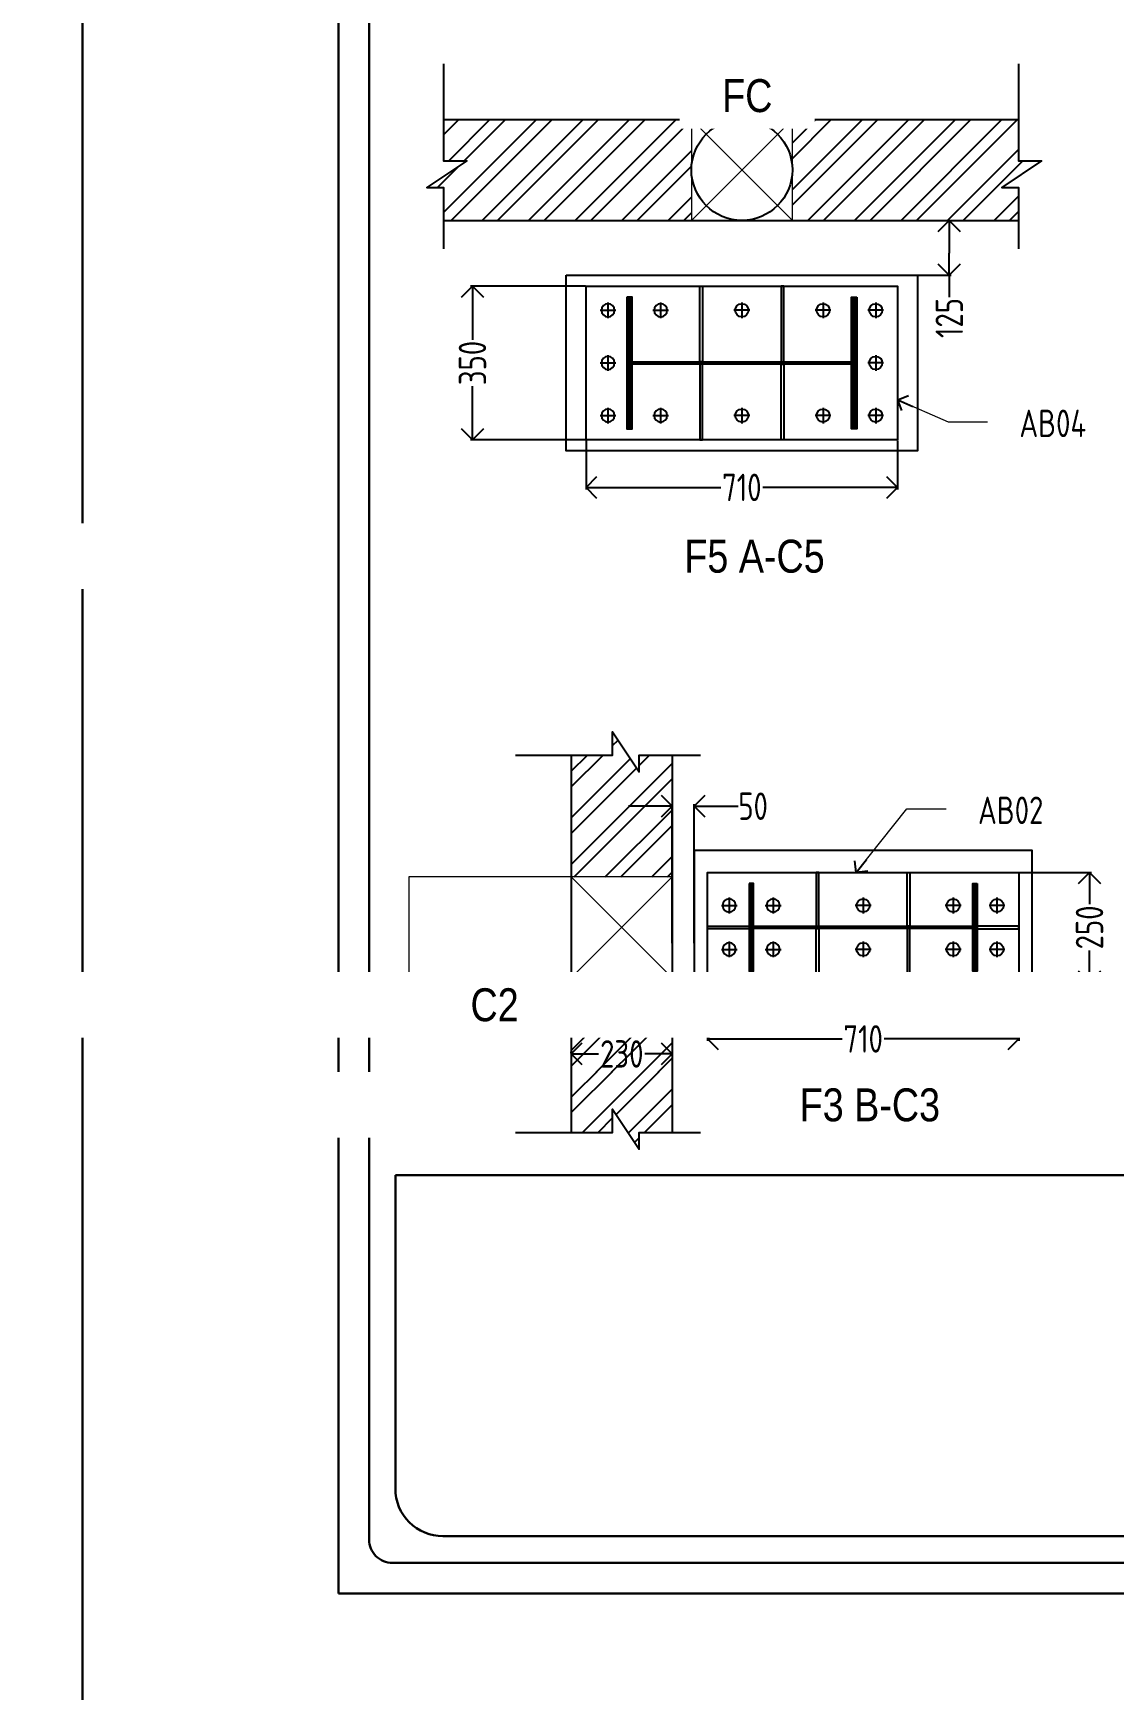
# Model space of a CAD drawing. Header units: inches. Extents: x -605 to 2991212, y -2872845 to 0.
# Drawn here: x 2426981 to 2436831, y -2400162 to -2385060 of the extents above; entities that cross this region are included whole.
import ezdxf
from ezdxf import colors
from ezdxf.entities.mleader import LeaderData, LeaderLine
from ezdxf.math import Vec2, Vec3

# ---------------------------------------------------------------- set-up
doc = ezdxf.new("R2010")
doc.units = ezdxf.units.IN
doc.header["$LTSCALE"] = 600
doc.header["$MEASUREMENT"] = 0
for name, color, linetype, lineweight in [('PV_TEXT_ROMANS', 7, 'Continuous', 0), ('rDIMension', 1, 'Continuous', 18), ('rRCC 2', 40, 'Continuous', 15), ('rSHEET', 2, 'Continuous', 30)]:
    doc.layers.add(name, color=color, linetype=linetype, lineweight=lineweight)
doc.styles.add('DIM', font='geniso.shx', dxfattribs={"width": 0.85})
doc.styles.add('J.P', font='ARIALN.TTF')
doc.styles.add('TEXT3', font='geniso.shx')
doc.dimstyles.new('ST-150', dxfattribs={"dimscale": 75, "dimtxt": 3, "dimasz": 2, "dimexe": 0.18, "dimexo": 0.0625, "dimgap": 0.2, "dimtad": 0, "dimdec": 0, "dimlfac": 2, "dimzin": 0, "dimdsep": 46, "dimtxsty": 'DIM', "dimblk": 'OPEN90', "dimcen": 0.09, "dimclrd": 256, "dimclrt": 7, "dimadec": 0, "dimazin": 0, "dimtfac": 1, "dimtdec": 0, "dimtofl": 0, "dimtmove": 0, "dimatfit": 3, "dimldrblk": 'OPEN90', "dimfxl": 1, "dimtolj": 1, "dimtzin": 0, "dimlwd": -1, "dimarcsym": 0})
doc.dimstyles.new('ST-25', dxfattribs={"dimscale": 100, "dimtxt": 2.5, "dimasz": 2, "dimexe": 0.18, "dimexo": 0.0625, "dimgap": 0.2, "dimtad": 0, "dimdec": 0, "dimlfac": 0.25, "dimzin": 0, "dimdsep": 46, "dimtxsty": 'DIM', "dimblk": 'OPEN90', "dimcen": 0.09, "dimclrd": 256, "dimclrt": 7, "dimadec": 0, "dimazin": 0, "dimtfac": 1, "dimtdec": 0, "dimtofl": 0, "dimtmove": 0, "dimatfit": 3, "dimldrblk": 'OPEN90', "dimfxl": 1, "dimtolj": 1, "dimtzin": 0, "dimlwd": -1, "dimarcsym": 0})
pattern_1 = [(45, (-2456400.64, 2026476.68), (-212.132034, 212.132034), []), (45, (-2456259.22, 2026476.68), (-212.132034, 212.132034), [])]
pattern_2 = [(45, (-2459529.12, 2021331.68), (-212.132034, 212.132034), []), (45, (-2459387.7, 2021331.68), (-212.132034, 212.132034), [])]

# ---------------------------------------------------------------- blocks, each defined once
blk = doc.blocks.new('_DotBlank')
at = {"color": 0, "linetype": 'ByBlock', "lineweight": -2}
blk.add_line((-0.5, 0), (-1, 0), dxfattribs=at)
blk.add_circle((0, 0), 0.5, dxfattribs=at)
blk = doc.blocks.new('_Open90')
at = {"color": 0, "linetype": 'ByBlock', "lineweight": -2}
for p, q in [((0, 0), (-1, 0)), ((-0.5, 0.5), (0, 0)), ((0, 0), (-0.5, -0.5))]:
    blk.add_line(p, q, dxfattribs=at)
blk = doc.blocks.new('*D906')
at = {"color": 0, "linetype": 'ByBlock', "lineweight": -2}
for p, q in [((2432014, -2387367), (2430967, -2387367)), ((2432014, -2388767), (2430967, -2388767))]:
    blk.add_line(p, q, dxfattribs=at)
at = {"color": 1, "linetype": 'ByBlock'}
for p, q in [((2430985, -2387567), (2430985, -2387855)), ((2430985, -2388567), (2430985, -2388278))]:
    blk.add_line(p, q, dxfattribs=at)
at = {"layer": 'Defpoints', "color": 0, "linetype": 'ByBlock'}
for p in [(2430985, -2387367), (2432020, -2387367), (2432020, -2388767)]:
    blk.add_point(p, dxfattribs=at)
at = {"color": 1, "linetype": 'ByBlock', "xscale": 200, "yscale": 200, "zscale": 200}
for p, rotation in [((2430985, -2387367), 90), ((2430985, -2388767), 270)]:
    blk.add_blockref('_Open90', p, dxfattribs=dict(at, rotation=rotation))
at = {"color": 7, "linetype": 'ByBlock', "insert": (2430985, -2388067), "char_height": 250, "attachment_point": 5, "rotation": 90, "style": 'DIM'}
blk.add_mtext('\\A1;350', dxfattribs=at)
blk = doc.blocks.new('*D907')
at = {"color": 0, "linetype": 'ByBlock', "lineweight": -2}
for p, q in [((2432020, -2388773), (2432020, -2389219)), ((2434860, -2388773), (2434860, -2389219))]:
    blk.add_line(p, q, dxfattribs=at)
at = {"color": 1, "linetype": 'ByBlock'}
for p, q in [((2432220, -2389201), (2433250, -2389201)), ((2434660, -2389201), (2433631, -2389201))]:
    blk.add_line(p, q, dxfattribs=at)
at = {"layer": 'Defpoints', "color": 0, "linetype": 'ByBlock'}
for p in [(2432020, -2388767), (2434860, -2388767), (2432020, -2389201)]:
    blk.add_point(p, dxfattribs=at)
at = {"color": 1, "linetype": 'ByBlock', "xscale": 200, "yscale": 200, "zscale": 200, "rotation": 180}
blk.add_blockref('_Open90', (2432020, -2389201), dxfattribs=at)
at = {"color": 1, "linetype": 'ByBlock', "xscale": 200, "yscale": 200, "zscale": 200}
blk.add_blockref('_Open90', (2434860, -2389201), dxfattribs=at)
at = {"color": 7, "linetype": 'ByBlock', "insert": (2433440, -2389201), "char_height": 250, "attachment_point": 5, "style": 'DIM'}
blk.add_mtext('\\A1;710', dxfattribs=at)
blk = doc.blocks.new('*D909')
at = {"color": 0, "linetype": 'ByBlock', "lineweight": -2}
for p, q in [((2434977, -2386767), (2435349, -2386767)), ((2434977, -2387267), (2435349, -2387267))]:
    blk.add_line(p, q, dxfattribs=at)
at = {"color": 1, "linetype": 'ByBlock'}
for p, q in [((2435331, -2386967), (2435331, -2387067)), ((2435331, -2387267), (2435331, -2387467))]:
    blk.add_line(p, q, dxfattribs=at)
at = {"layer": 'Defpoints', "color": 0, "linetype": 'ByBlock'}
for p in [(2434971, -2386767), (2434971, -2387267), (2435331, -2387267)]:
    blk.add_point(p, dxfattribs=at)
at = {"color": 1, "linetype": 'ByBlock', "xscale": 200, "yscale": 200, "zscale": 200}
for p, rotation in [((2435331, -2386767), 90), ((2435331, -2387267), 270)]:
    blk.add_blockref('_Open90', p, dxfattribs=dict(at, rotation=rotation))
at = {"color": 7, "linetype": 'ByBlock', "insert": (2435331, -2387657), "char_height": 250, "attachment_point": 5, "rotation": 90, "style": 'DIM'}
blk.add_mtext('\\A1;125', dxfattribs=at)
blk = doc.blocks.new('*D916')
at = {"color": 0, "linetype": 'ByBlock', "lineweight": -2}
for p, q in [((2431886, -2394358), (2431886, -2394347)), ((2432806, -2394358), (2432806, -2394347))]:
    blk.add_line(p, q, dxfattribs=at)
at = {"color": 1, "linetype": 'ByBlock'}
for p, q in [((2432086, -2394365), (2432134, -2394365)), ((2432606, -2394365), (2432557, -2394365))]:
    blk.add_line(p, q, dxfattribs=at)
at = {"layer": 'Defpoints', "color": 0, "linetype": 'ByBlock'}
for p in [(2431886, -2394365), (2432806, -2394365), (2432806, -2394365)]:
    blk.add_point(p, dxfattribs=at)
at = {"color": 1, "linetype": 'ByBlock', "xscale": 200, "yscale": 200, "zscale": 200, "rotation": 180}
blk.add_blockref('_Open90', (2431886, -2394365), dxfattribs=at)
at = {"color": 1, "linetype": 'ByBlock', "xscale": 200, "yscale": 200, "zscale": 200}
blk.add_blockref('_Open90', (2432806, -2394365), dxfattribs=at)
at = {"color": 7, "linetype": 'ByBlock', "insert": (2432346, -2394365), "char_height": 250, "attachment_point": 5, "style": 'DIM'}
blk.add_mtext('\\A1;230', dxfattribs=at)
blk = doc.blocks.new('*D917')
at = {"color": 1, "linetype": 'ByBlock'}
for p, q in [((2432606, -2392107), (2432406, -2392107)), ((2433206, -2392107), (2433406, -2392107))]:
    blk.add_line(p, q, dxfattribs=at)
at = {"color": 0, "linetype": 'ByBlock', "lineweight": -2}
for p, q in [((2432806, -2393355), (2432806, -2392089)), ((2433006, -2393355), (2433006, -2392089))]:
    blk.add_line(p, q, dxfattribs=at)
at = {"layer": 'Defpoints', "color": 0, "linetype": 'ByBlock'}
for p in [(2433006, -2392107), (2432806, -2393361), (2433006, -2393361)]:
    blk.add_point(p, dxfattribs=at)
at = {"color": 1, "linetype": 'ByBlock', "xscale": 200, "yscale": 200, "zscale": 200}
blk.add_blockref('_Open90', (2432806, -2392107), dxfattribs=at)
at = {"color": 1, "linetype": 'ByBlock', "xscale": 200, "yscale": 200, "zscale": 200, "rotation": 180}
blk.add_blockref('_Open90', (2433006, -2392107), dxfattribs=at)
at = {"color": 7, "linetype": 'ByBlock', "insert": (2433543, -2392107), "char_height": 250, "attachment_point": 5, "style": 'DIM'}
blk.add_mtext('\\A1;50', dxfattribs=at)
blk = doc.blocks.new('*D929')
at = {"color": 0, "linetype": 'ByBlock', "lineweight": -2}
for p, q in [((2433126, -2393718), (2433126, -2394246)), ((2435966, -2393718), (2435966, -2394246))]:
    blk.add_line(p, q, dxfattribs=at)
at = {"color": 1, "linetype": 'ByBlock'}
for p, q in [((2433326, -2394228), (2434356, -2394228)), ((2435766, -2394228), (2434736, -2394228))]:
    blk.add_line(p, q, dxfattribs=at)
at = {"layer": 'Defpoints', "color": 0, "linetype": 'ByBlock'}
for p in [(2433126, -2393712), (2435966, -2393712), (2435966, -2394228)]:
    blk.add_point(p, dxfattribs=at)
at = {"color": 1, "linetype": 'ByBlock', "xscale": 200, "yscale": 200, "zscale": 200, "rotation": 180}
blk.add_blockref('_Open90', (2433126, -2394228), dxfattribs=at)
at = {"color": 1, "linetype": 'ByBlock', "xscale": 200, "yscale": 200, "zscale": 200}
blk.add_blockref('_Open90', (2435966, -2394228), dxfattribs=at)
at = {"color": 7, "linetype": 'ByBlock', "insert": (2434546, -2394228), "char_height": 250, "attachment_point": 5, "style": 'DIM'}
blk.add_mtext('\\A1;710', dxfattribs=at)
blk = doc.blocks.new('*D930')
at = {"color": 0, "linetype": 'ByBlock', "lineweight": -2}
for p, q in [((2435972, -2392712), (2436627, -2392712)), ((2435972, -2393712), (2436627, -2393712))]:
    blk.add_line(p, q, dxfattribs=at)
at = {"color": 1, "linetype": 'ByBlock'}
for p, q in [((2436609, -2392912), (2436609, -2393000)), ((2436609, -2393512), (2436609, -2393423))]:
    blk.add_line(p, q, dxfattribs=at)
at = {"layer": 'Defpoints', "color": 0, "linetype": 'ByBlock'}
for p in [(2435966, -2392712), (2436609, -2392712), (2435966, -2393712)]:
    blk.add_point(p, dxfattribs=at)
at = {"color": 1, "linetype": 'ByBlock', "xscale": 200, "yscale": 200, "zscale": 200}
for p, rotation in [((2436609, -2392712), 90), ((2436609, -2393712), 270)]:
    blk.add_blockref('_Open90', p, dxfattribs=dict(at, rotation=rotation))
at = {"color": 7, "linetype": 'ByBlock', "insert": (2436609, -2393212), "char_height": 250, "attachment_point": 5, "rotation": 90, "style": 'DIM'}
blk.add_mtext('\\A1;250', dxfattribs=at)
blk = doc.blocks.new('TJYT')
at = {"color": 1}
for points in [[(2361075.7, 115849.4), (2361111.7, 115849.4)], [(2361093.7, 115867.4), (2361093.7, 115831.4)]]:
    blk.add_lwpolyline(points, dxfattribs=at)
blk.add_circle((2361093.7, 115849.4), 15)
blk = doc.blocks.new('FGRTYT')
h = blk.add_hatch()
h.set_pattern_fill('ANSI31', color=256, angle=180, style=0)
h.set_pattern_definition([(225, (196603.9496, 188610.3968), (2.2450640303, -2.2450640303), [])])
h.paths.add_polyline_path([(2360605, 116119.3), (2360605, 115619.3), (2360600, 115619.3), (2360600, 116119.3)])
h.paths.add_polyline_path([(2360502.5, 115609.3), (2360702.5, 115609.3), (2360702.5, 115619.3), (2360502.5, 115619.3)])
h.paths.add_polyline_path([(2360502.5, 116129.3), (2360702.5, 116129.3), (2360702.5, 116119.3), (2360502.5, 116119.3)])
at = {"color": 3}
blk.add_lwpolyline([(2360727.5, 116224.3), (2360727.5, 115514.3), (2360477.5, 115514.3), (2360477.5, 116224.3)], close=True, dxfattribs=at)
at = {"color": 5}
for points in [[(2360605.5, 116129.3), (2360605.5, 116224.3), (2360599.5, 116224.3), (2360599.5, 116129.3)], [(2360600, 115969.9), (2360477.5, 115969.9), (2360477.5, 115975.9), (2360600, 115975.9)], [(2360605, 115969.9), (2360727.5, 115969.9), (2360727.5, 115975.9), (2360605, 115975.9)], [(2360600, 115768.6), (2360477.5, 115768.6), (2360477.5, 115762.6), (2360600, 115762.6)], [(2360605, 115768.6), (2360727.5, 115768.6), (2360727.5, 115762.6), (2360605, 115762.6)], [(2360605.5, 115609.3), (2360605.5, 115514.3), (2360599.5, 115514.3), (2360599.5, 115609.3)]]:
    blk.add_lwpolyline(points, close=True, dxfattribs=at)
at = {"color": 6}
for points in [[(2360502.5, 116129.3), (2360702.5, 116129.3), (2360702.5, 116119.3), (2360502.5, 116119.3)], [(2360605, 116119.3), (2360605, 115619.3), (2360600, 115619.3), (2360600, 116119.3)], [(2360502.5, 115609.3), (2360702.5, 115609.3), (2360702.5, 115619.3), (2360502.5, 115619.3)]]:
    blk.add_lwpolyline(points, close=True, dxfattribs=at)
for p in [(-541.2, 324.9), (-441.2, 324.9), (-541.2, 224.9), (-441.2, 224.9), (-541.2, 19.9), (-441.2, 19.9)]:
    blk.add_blockref('TJYT', p)
at = {"xscale": -1, "rotation": 180}
for p in [(-541.2, 231513.6), (-541.2, 231513.6), (-441.2, 231513.6), (-441.2, 231513.6), (-541.2, 231413.6), (-441.2, 231413.6)]:
    blk.add_blockref('TJYT', p, dxfattribs=at)
blk = doc.blocks.new('FRGRY')
h = blk.add_hatch()
h.set_pattern_fill('ANSI31', color=256)
h.set_pattern_definition([(45, (2526556.371, 67252.6775), (-2.24506403, 2.24506403), [])])
h.paths.add_polyline_path([(2518326.3, 91978.7), (2518626.3, 91978.7), (2518626.3, 91966.7), (2518326.3, 91966.7)])
h = blk.add_hatch()
h.set_pattern_fill('ANSI31', color=256)
h.set_pattern_definition([(45, (2526556.371, 66740.6775), (-2.24506403, 2.24506403), [])])
h.paths.add_polyline_path([(2518326.3, 91454.7), (2518626.3, 91454.7), (2518626.3, 91466.7), (2518326.3, 91466.7)])
h.paths.add_polyline_path([(2518478.8, 91966.7), (2518478.8, 91466.7), (2518473.8, 91466.7), (2518473.8, 91966.7)])
blk.add_lwpolyline([(2518651.3, 92071.7), (2518651.3, 91361.7), (2518301.3, 91361.7), (2518301.3, 92071.7)], close=True)
at = {"color": 6}
for points in [[(2518326.3, 91978.7), (2518626.3, 91978.7), (2518626.3, 91966.7), (2518326.3, 91966.7)], [(2518478.8, 91966.7), (2518478.8, 91466.7), (2518473.8, 91466.7), (2518473.8, 91966.7)], [(2518326.3, 91454.7), (2518626.3, 91454.7), (2518626.3, 91466.7), (2518326.3, 91466.7)]]:
    blk.add_lwpolyline(points, close=True, dxfattribs=at)
at = {"color": 5}
for points in [[(2518301.3, 91806.2), (2518473.8, 91806.2), (2518473.8, 91812.2), (2518301.3, 91812.2)], [(2518651.3, 91806.2), (2518478.8, 91806.2), (2518478.8, 91812.2), (2518651.3, 91812.2)], [(2518301.3, 91627.2), (2518473.8, 91627.2), (2518473.8, 91621.2), (2518301.3, 91621.2)], [(2518651.3, 91627.2), (2518478.8, 91627.2), (2518478.8, 91621.2), (2518651.3, 91621.2)]]:
    blk.add_lwpolyline(points, close=True, dxfattribs=at)
for p in [(157262.5, -23827.6), (157382.5, -23827.6), (157262.5, -23947.6), (157262.5, -24132.6)]:
    blk.add_blockref('TJYT', p)
at = {"color": 3}
for p in [(157502.5, -23827.6), (157502.5, -23947.6), (157502.5, -24132.6)]:
    blk.add_blockref('TJYT', p, dxfattribs=at)
at = {"xscale": -1, "rotation": 180}
for p in [(157262.5, 207381.1), (157262.5, 207261.1), (157382.5, 207261.1)]:
    blk.add_blockref('TJYT', p, dxfattribs=at)
at = {"color": 3, "xscale": -1, "rotation": 180}
for p in [(157502.5, 207381.1), (157502.5, 207261.1)]:
    blk.add_blockref('TJYT', p, dxfattribs=at)

msp = doc.modelspace()

# ---------------------------------------------------------------- hatches: boundary and pattern name
at = {"linetype": 'ByBlock', "transparency": 33554687}
h = msp.add_hatch(dxfattribs=at)
h.set_pattern_fill('ANSI32', color=8, scale=800)
h.set_pattern_definition(pattern_1)
h.paths.add_polyline_path([(2430569.1, -2386466.7), (2430932.8, -2386222.9), (2430721.1, -2386222.9), (2430721.1, -2385846.7), (2432980.5, -2385846.7), (2432980.5, -2386766.7), (2430721.1, -2386766.7), (2430721.1, -2386466.7)])
h = msp.add_hatch(dxfattribs=at)
h.set_pattern_fill('ANSI32', color=8, scale=800, angle=180)
h.set_pattern_definition(pattern_1)
h.paths.add_polyline_path([(2435808.5, -2386466.7), (2436172.1, -2386222.9), (2435960.5, -2386222.9), (2435960.5, -2385846.7), (2433900.5, -2385846.7), (2433900.5, -2386766.7), (2435960.5, -2386766.7), (2435960.5, -2386466.7)])
h = msp.add_hatch(dxfattribs=at)
h.set_pattern_fill('ANSI32', color=8, scale=800)
h.set_pattern_definition(pattern_2)
h.paths.add_polyline_path([(2431885.6, -2392751.7), (2432805.6, -2392751.7), (2432805.6, -2391641.1), (2432505.6, -2391641.1), (2432505.6, -2391793.1), (2432261.9, -2391429.5), (2432261.9, -2391641.1), (2431885.6, -2391641.1)])

# ---------------------------------------------------------------- linework, layer by layer
at = {"color": 8, "linetype": 'ByBlock'}
for points in [[(2430721.1, -2385339.1), (2430721.1, -2386222.9), (2430932.8, -2386222.9), (2430569.1, -2386466.7), (2430721.1, -2386466.7), (2430721.1, -2387025.3)], [(2435960.5, -2385339.1), (2435960.5, -2386222.9), (2436172.1, -2386222.9), (2435808.5, -2386466.7), (2435960.5, -2386466.7), (2435960.5, -2387025.3)], [(2430721.1, -2385846.7), (2435960.5, -2385846.7)], [(2430721.1, -2386766.7), (2435960.5, -2386766.7)], [(2431378.1, -2391641.1), (2432261.9, -2391641.1), (2432261.9, -2391429.5), (2432505.6, -2391793.1), (2432505.6, -2391641.1), (2433064.3, -2391641.1)]]:
    msp.add_lwpolyline(points, dxfattribs=at)
at = {"color": 3, "linetype": 'ByBlock'}
for points in [[(2431840.5, -2387266.7), (2435040.5, -2387266.7), (2435040.5, -2388866.7), (2431840.5, -2388866.7)], [(2433005.6, -2393911.7), (2436085.6, -2393911.7), (2436085.6, -2392511.7), (2433005.6, -2392511.7)]]:
    msp.add_lwpolyline(points, close=True, dxfattribs=at)
at = {"color": 8, "linetype": 'ByBlock'}
msp.add_circle((2433440.5, -2386306.7), 460, dxfattribs=at)
at = {"layer": 'rRCC 2', "color": 6}
for p, q in [((2433900.5, -2385846.7), (2432980.5, -2386766.7)), ((2433900.5, -2386766.7), (2432980.5, -2385846.7)), ((2432805.6, -2392751.7), (2431885.6, -2393671.7)), ((2432805.6, -2393671.7), (2431885.6, -2392751.7))]:
    msp.add_line(p, q, dxfattribs=at)
for points in [[(2433900.5, -2385846.7), (2432980.5, -2385846.7), (2432980.5, -2386766.7), (2433900.5, -2386766.7)], [(2432805.6, -2393671.7), (2432805.6, -2392751.7), (2430405.6, -2392751.7), (2430405.6, -2393671.7)], [(2432805.6, -2392751.7), (2431885.6, -2392751.7), (2431885.6, -2393671.7), (2432805.6, -2393671.7)]]:
    msp.add_lwpolyline(points, close=True, dxfattribs=at)
at = {"layer": 'rSHEET'}
msp.add_lwpolyline([(2369574.4, -2419352.8), (2427431.8, -2419352.8), (2427431.8, -2378443.5), (2369574.4, -2378443.5)], close=True, dxfattribs=at)
msp.add_lwpolyline([(2430282.1, -2395470), (2454829.8, -2395470), (2454829.8, -2398327.6, -0.4142136), (2454396, -2398761.4), (2430715.9, -2398761.4, -0.4142136), (2430282.1, -2398327.6)], format="xyb", close=True, dxfattribs=at)

# ---------------------------------------------------------------- block references
at = {"xscale": 4, "yscale": 4, "zscale": 4, "rotation": 270}
for name, p in [('FRGRY', (2066573.5, 7685838.4)), ('FGRTYT', (1971068.6, 7049198.3))]:
    msp.add_blockref(name, p, dxfattribs=at)

# ---------------------------------------------------------------- texts
at = {"layer": 'PV_TEXT_ROMANS', "insert": (2433783.4, -2389842.1), "char_height": 300, "width": 12049.078, "attachment_point": 1, "style": 'J.P', "bg_fill": 2}
msp.add_mtext('\\pxqc;F7-C7', dxfattribs=at)

# ---------------------------------------------------------------- dimensions: what is measured, and where the dimension line sits
at = {"color": 1, "linetype": 'ByBlock'}
for base, p1, p2, picture, middle in [((2435331.1, -2387266.7), (2434971, -2386766.7), (2434971, -2387266.7), '*D909', (2435331.1, -2387656.7)), ((2430984.7, -2387366.7), (2432020.5, -2388766.7), (2432020.5, -2387366.7), '*D906', (2430984.7, -2388066.7)), ((2436608.9, -2392711.7), (2435965.6, -2393711.7), (2435965.6, -2392711.7), '*D930', (2436608.9, -2393211.7))]:
    dim = msp.add_linear_dim(base=base, p1=p1, p2=p2, angle=90, dimstyle='ST-25', override={"dimblk": 'Open90', "dimclrd": 1}, dxfattribs=at)
    dim.commit()
    dim.dimension.update_dxf_attribs({"geometry": picture, "text_midpoint": middle})
for base, p1, p2, picture, middle in [((2432020.5, -2389201.2), (2434860.5, -2388766.7), (2432020.5, -2388766.7), '*D907', (2433440.5, -2389201.2)), ((2433005.6, -2392106.6), (2432805.6, -2393360.8), (2433005.6, -2393360.8), '*D917', (2433542.6, -2392106.6)), ((2435965.6, -2394228.2), (2433125.6, -2393711.7), (2435965.6, -2393711.7), '*D929', (2434545.6, -2394228.2))]:
    dim = msp.add_linear_dim(base=base, p1=p1, p2=p2, dimstyle='ST-25', override={"dimblk": 'Open90', "dimclrd": 1}, dxfattribs=at)
    dim.commit()
    dim.dimension.update_dxf_attribs({"geometry": picture, "text_midpoint": middle})

# ---------------------------------------------------------------- leaders
at = {"layer": 'rRCC 2', "annotation_type": 0, "has_hookline": 1, "hookline_direction": 0}
for points in [[(2434860.5, -2388402.1), (2435320.6, -2388604.6), (2435678.9, -2388604.6)], [(2434483.4, -2392711.7), (2434943.6, -2392131.7), (2435301.8, -2392131.7)]]:
    msp.add_leader(points, dimstyle='ST-150', dxfattribs=at)
at = {"layer": 'rRCC 2', "color": 7}
ml = msp.add_multileader_mtext('Standard', dxfattribs=at)
ml.set_content('\\A1;\\W0.85;(a)4-12# ', color=7, style='TEXT3')
ml.set_leader_properties(color=256, linetype='ByLayer', lineweight=-1)
ml.set_arrow_properties(name='DOTBLANK')
ml.build(insert=Vec2(0, 0))
ml.multileader.update_dxf_attribs({"text_top_attachment_type": 0, "text_bottom_attachment_type": 0, "dogleg_length": 7.47, "arrow_head_size": 187.5, "scale": 75})
ctx = ml.context
ctx.base_point, ctx.scale, ctx.char_height, ctx.arrow_head_size, ctx.landing_gap_size, ctx.plane_origin = Vec3(2449102.6, -2386705.8), 75, 250, 187.5, 6.75, Vec3(2444752.6, -2386753.7)
ctx.text_align_type = 2
notes = []
notes.append((ctx, [(0, (0, 0, 0), (0, 0), (1, 0), 1, [])]))
ctx.mtext.insert, ctx.mtext.alignment, ctx.mtext.flow_direction = Vec3(2450129.2, -2386574.5), 3, 5
for ctx, leaders in notes:
    for number, flags, end, landing, length, lines in leaders:
        leader = LeaderData()
        leader.index, (leader.has_last_leader_line, leader.has_dogleg_vector, leader.attachment_direction) = number, flags
        leader.last_leader_point, leader.dogleg_vector, leader.dogleg_length = Vec3(end), Vec3(landing), length
        for number, points, colour, breaks in lines:
            line = LeaderLine()
            line.index, line.vertices, line.color, line.breaks = number, Vec3.list(points), colors.encode_raw_color(colour), breaks
            leader.lines.append(line)
        ctx.leaders.append(leader)

# ---------------------------------------------------------------- next in the draw order: texts
at = {"layer": 'PV_TEXT_ROMANS', "insert": (2427531.1, -2389677.9), "char_height": 300, "width": 12049.078, "attachment_point": 1, "style": 'J.P', "bg_fill": 2}
msp.add_mtext('\\pxqc;F5 A-C5', dxfattribs=at)

# ---------------------------------------------------------------- next in the draw order: linework, layer by layer
at = {"layer": 'rSHEET'}
msp.add_lwpolyline([(2429763, -2399284.4), (2459238, -2399284.4), (2459238, -2378443.5), (2429763, -2378443.5)], close=True, dxfattribs=at)
msp.add_lwpolyline([(2430254.2, -2399004.2), (2458746.8, -2399004.2, 0.4142136), (2458957.3, -2398793.7), (2458957.3, -2378934.2, 0.4142136), (2458746.8, -2378723.6), (2430254.2, -2378723.6, 0.4142136), (2430043.7, -2378934.2), (2430043.7, -2398793.7, 0.4142136)], format="xyb", close=True, dxfattribs=at)

# ---------------------------------------------------------------- next in the draw order: texts
at = {"layer": 'PV_TEXT_ROMANS', "char_height": 300, "attachment_point": 1, "style": 'J.P', "bg_fill": 2}
for s, insert, width in [('\\pxqc;FC', (2433024.6, -2385479.6), 930.754), ('\\pxqc;C1', (2436759.4, -2391752.4), 930.754), ('\\pxqc;F3 B-C3', (2428582.6, -2394679.1), 12049.078)]:
    msp.add_mtext(s, dxfattribs=dict(at, insert=insert, width=width))
at = {"layer": 'rDIMension', "color": 7, "char_height": 250, "attachment_point": 4, "style": 'DIM', "bg_fill": 2}
for s, insert in [('\\pxqc;AB04', (2435969.9, -2388617.5)), ('\\pxqc;AB02', (2435592.8, -2392144.6))]:
    msp.add_mtext(s, dxfattribs=dict(at, insert=insert))

# ---------------------------------------------------------------- next in the draw order: hatches: boundary and pattern name
at = {"linetype": 'ByBlock', "transparency": 33554687}
h = msp.add_hatch(dxfattribs=at)
h.set_pattern_fill('ANSI32', color=8, scale=800)
h.set_pattern_definition(pattern_2)
h.paths.add_polyline_path([(2431885.6, -2393671.7), (2432805.6, -2393671.7), (2432805.6, -2395080.5), (2432505.6, -2395080.5), (2432505.6, -2395232.4), (2432261.9, -2394868.8), (2432261.9, -2395080.5), (2431885.6, -2395080.5)])

# ---------------------------------------------------------------- next in the draw order: linework, layer by layer
at = {"color": 8, "linetype": 'ByBlock'}
for points in [[(2431885.6, -2391641.1), (2431885.6, -2395080.5)], [(2432805.6, -2391641.1), (2432805.6, -2395080.5)], [(2431378.1, -2395080.5), (2432261.9, -2395080.5), (2432261.9, -2394868.8), (2432505.6, -2395232.4), (2432505.6, -2395080.5), (2433064.3, -2395080.5)]]:
    msp.add_lwpolyline(points, dxfattribs=at)

# ---------------------------------------------------------------- next in the draw order: texts
at = {"layer": 'PV_TEXT_ROMANS', "insert": (2434193.8, -2394838.8), "char_height": 300, "width": 12049.078, "attachment_point": 1, "style": 'J.P', "bg_fill": 2}
msp.add_mtext('\\pxqc;F3 C-C3', dxfattribs=at)

# ---------------------------------------------------------------- next in the draw order: dimensions: what is measured, and where the dimension line sits
at = {"color": 1, "linetype": 'ByBlock'}
dim = msp.add_linear_dim(base=(2432805.6, -2394364.7), p1=(2431885.6, -2394364.7), p2=(2432805.6, -2394364.7), dimstyle='ST-25', override={"dimblk": 'Open90', "dimclrd": 1}, dxfattribs=at)
dim.commit()
dim.dimension.update_dxf_attribs({"geometry": '*D916', "text_midpoint": (2432345.6, -2394364.7)})

# ---------------------------------------------------------------- next in the draw order: texts
at = {"layer": 'PV_TEXT_ROMANS', "insert": (2425162.1, -2393766.9), "char_height": 300, "width": 12049.078, "attachment_point": 1, "style": 'J.P', "bg_fill": 2}
msp.add_mtext('\\pxqc;C2', dxfattribs=at)

# ---------------------------------------------------------------- next in the draw order: leaders
at = {"layer": 'rRCC 2', "color": 7}
ml = msp.add_multileader_mtext('Standard', dxfattribs=at)
ml.set_content('\\A1;\\W0.85;(a)4-12# ', color=7, style='TEXT3')
ml.set_leader_properties(color=256, linetype='ByLayer', lineweight=-1)
ml.set_arrow_properties(name='DOTBLANK')
ml.build(insert=Vec2(0, 0))
ml.multileader.update_dxf_attribs({"text_top_attachment_type": 0, "text_bottom_attachment_type": 0, "dogleg_length": 7.47, "arrow_head_size": 187.5, "scale": 75})
ctx = ml.context
ctx.base_point, ctx.scale, ctx.char_height, ctx.arrow_head_size, ctx.landing_gap_size, ctx.plane_origin = Vec3(2474235.5, -2625457.1), 75, 250, 187.5, 6.75, Vec3(2469885.5, -2625505)
ctx.text_align_type = 2
notes = []
notes.append((ctx, [(0, (0, 0, 0), (0, 0), (1, 0), 1, [])]))
ctx.mtext.insert, ctx.mtext.alignment, ctx.mtext.flow_direction = Vec3(2475262.2, -2625325.8), 3, 5
for ctx, leaders in notes:
    for number, flags, end, landing, length, lines in leaders:
        leader = LeaderData()
        leader.index, (leader.has_last_leader_line, leader.has_dogleg_vector, leader.attachment_direction) = number, flags
        leader.last_leader_point, leader.dogleg_vector, leader.dogleg_length = Vec3(end), Vec3(landing), length
        for number, points, colour, breaks in lines:
            line = LeaderLine()
            line.index, line.vertices, line.color, line.breaks = number, Vec3.list(points), colors.encode_raw_color(colour), breaks
            leader.lines.append(line)
        ctx.leaders.append(leader)

doc.saveas('drawing.dxf')
